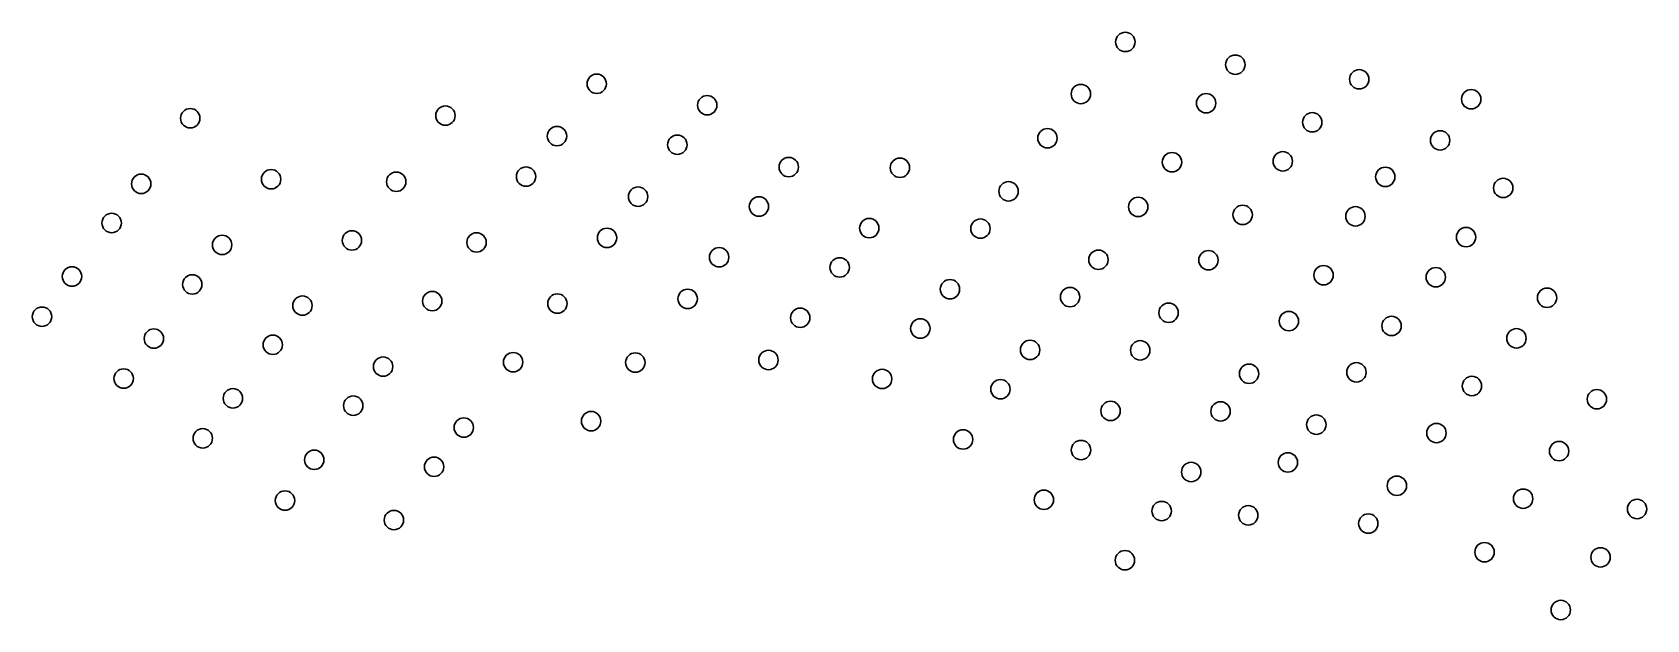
# Model space of a CAD drawing. Header units: millimetres. Extents: x -8547 to 12262, y -4852 to 2717.
import ezdxf

# ---------------------------------------------------------------- set-up
doc = ezdxf.new("R2010")
doc.units = ezdxf.units.MM

msp = doc.modelspace()

# ---------------------------------------------------------------- linework, layer by layer
at = {"color": 1, "lineweight": 30}
for centre in [(5541, 2592), (6959, 2299), (-1272, 2053), (8556, 2111), (152, 1777), (4968, 1921), (6583, 1803), (9999, 1854), (-6511, 1609), (-3222, 1643), (7951, 1557), (-1784, 1379), (4538, 1352), (-233, 1268), (9599, 1324), (1203, 980), (2636, 971), (6143, 1043), (7571, 1054), (-7143, 764), (-5469, 823), (-3856, 791), (-2183, 857), (8892, 854), (10412, 711), (-739, 599), (4036, 667), (819, 472), (5707, 467), (7054, 364), (8508, 345), (-7524, 259), (2241, 193), (3674, 187), (-6100, -23), (-4427, 35), (-2821, 9), (-1139, 68), (9933, 77), (306, -182), (1859, -313), (5195, -214), (6613, -220), (-8035, -430), (-6485, -532), (8096, -413), (9543, -439), (-3392, -747), (-100, -718), (3281, -594), (4829, -695), (10977, -704), (-8422, -948), (-5065, -805), (-1779, -779), (6099, -897), (1351, -962), (2899, -1100), (7649, -1005), (8973, -1067), (-6980, -1230), (-5447, -1310), (10583, -1227), (-2349, -1534), (-774, -1539), (942, -1506), (4314, -1376), (5733, -1381), (-7369, -1745), (-4025, -1591), (2407, -1750), (7136, -1683), (8520, -1665), (3932, -1882), (10009, -1841), (-5961, -2000), (-4410, -2094), (5351, -2162), (6769, -2168), (11619, -2011), (-2985, -2376), (-1344, -2294), (8003, -2339), (-6350, -2515), (3450, -2530), (9552, -2447), (-4913, -2792), (4970, -2666), (7636, -2826), (11132, -2680), (-3368, -2882), (6390, -2949), (9041, -3126), (-5290, -3317), (4491, -3307), (6010, -3452), (10669, -3293), (12137, -3426), (-3886, -3568), (7126, -3507), (8673, -3613), (10171, -3982), (11666, -4049), (5536, -4086), (11154, -4727)]:
    msp.add_circle(centre, 125, dxfattribs=at)

doc.saveas('drawing.dxf')
